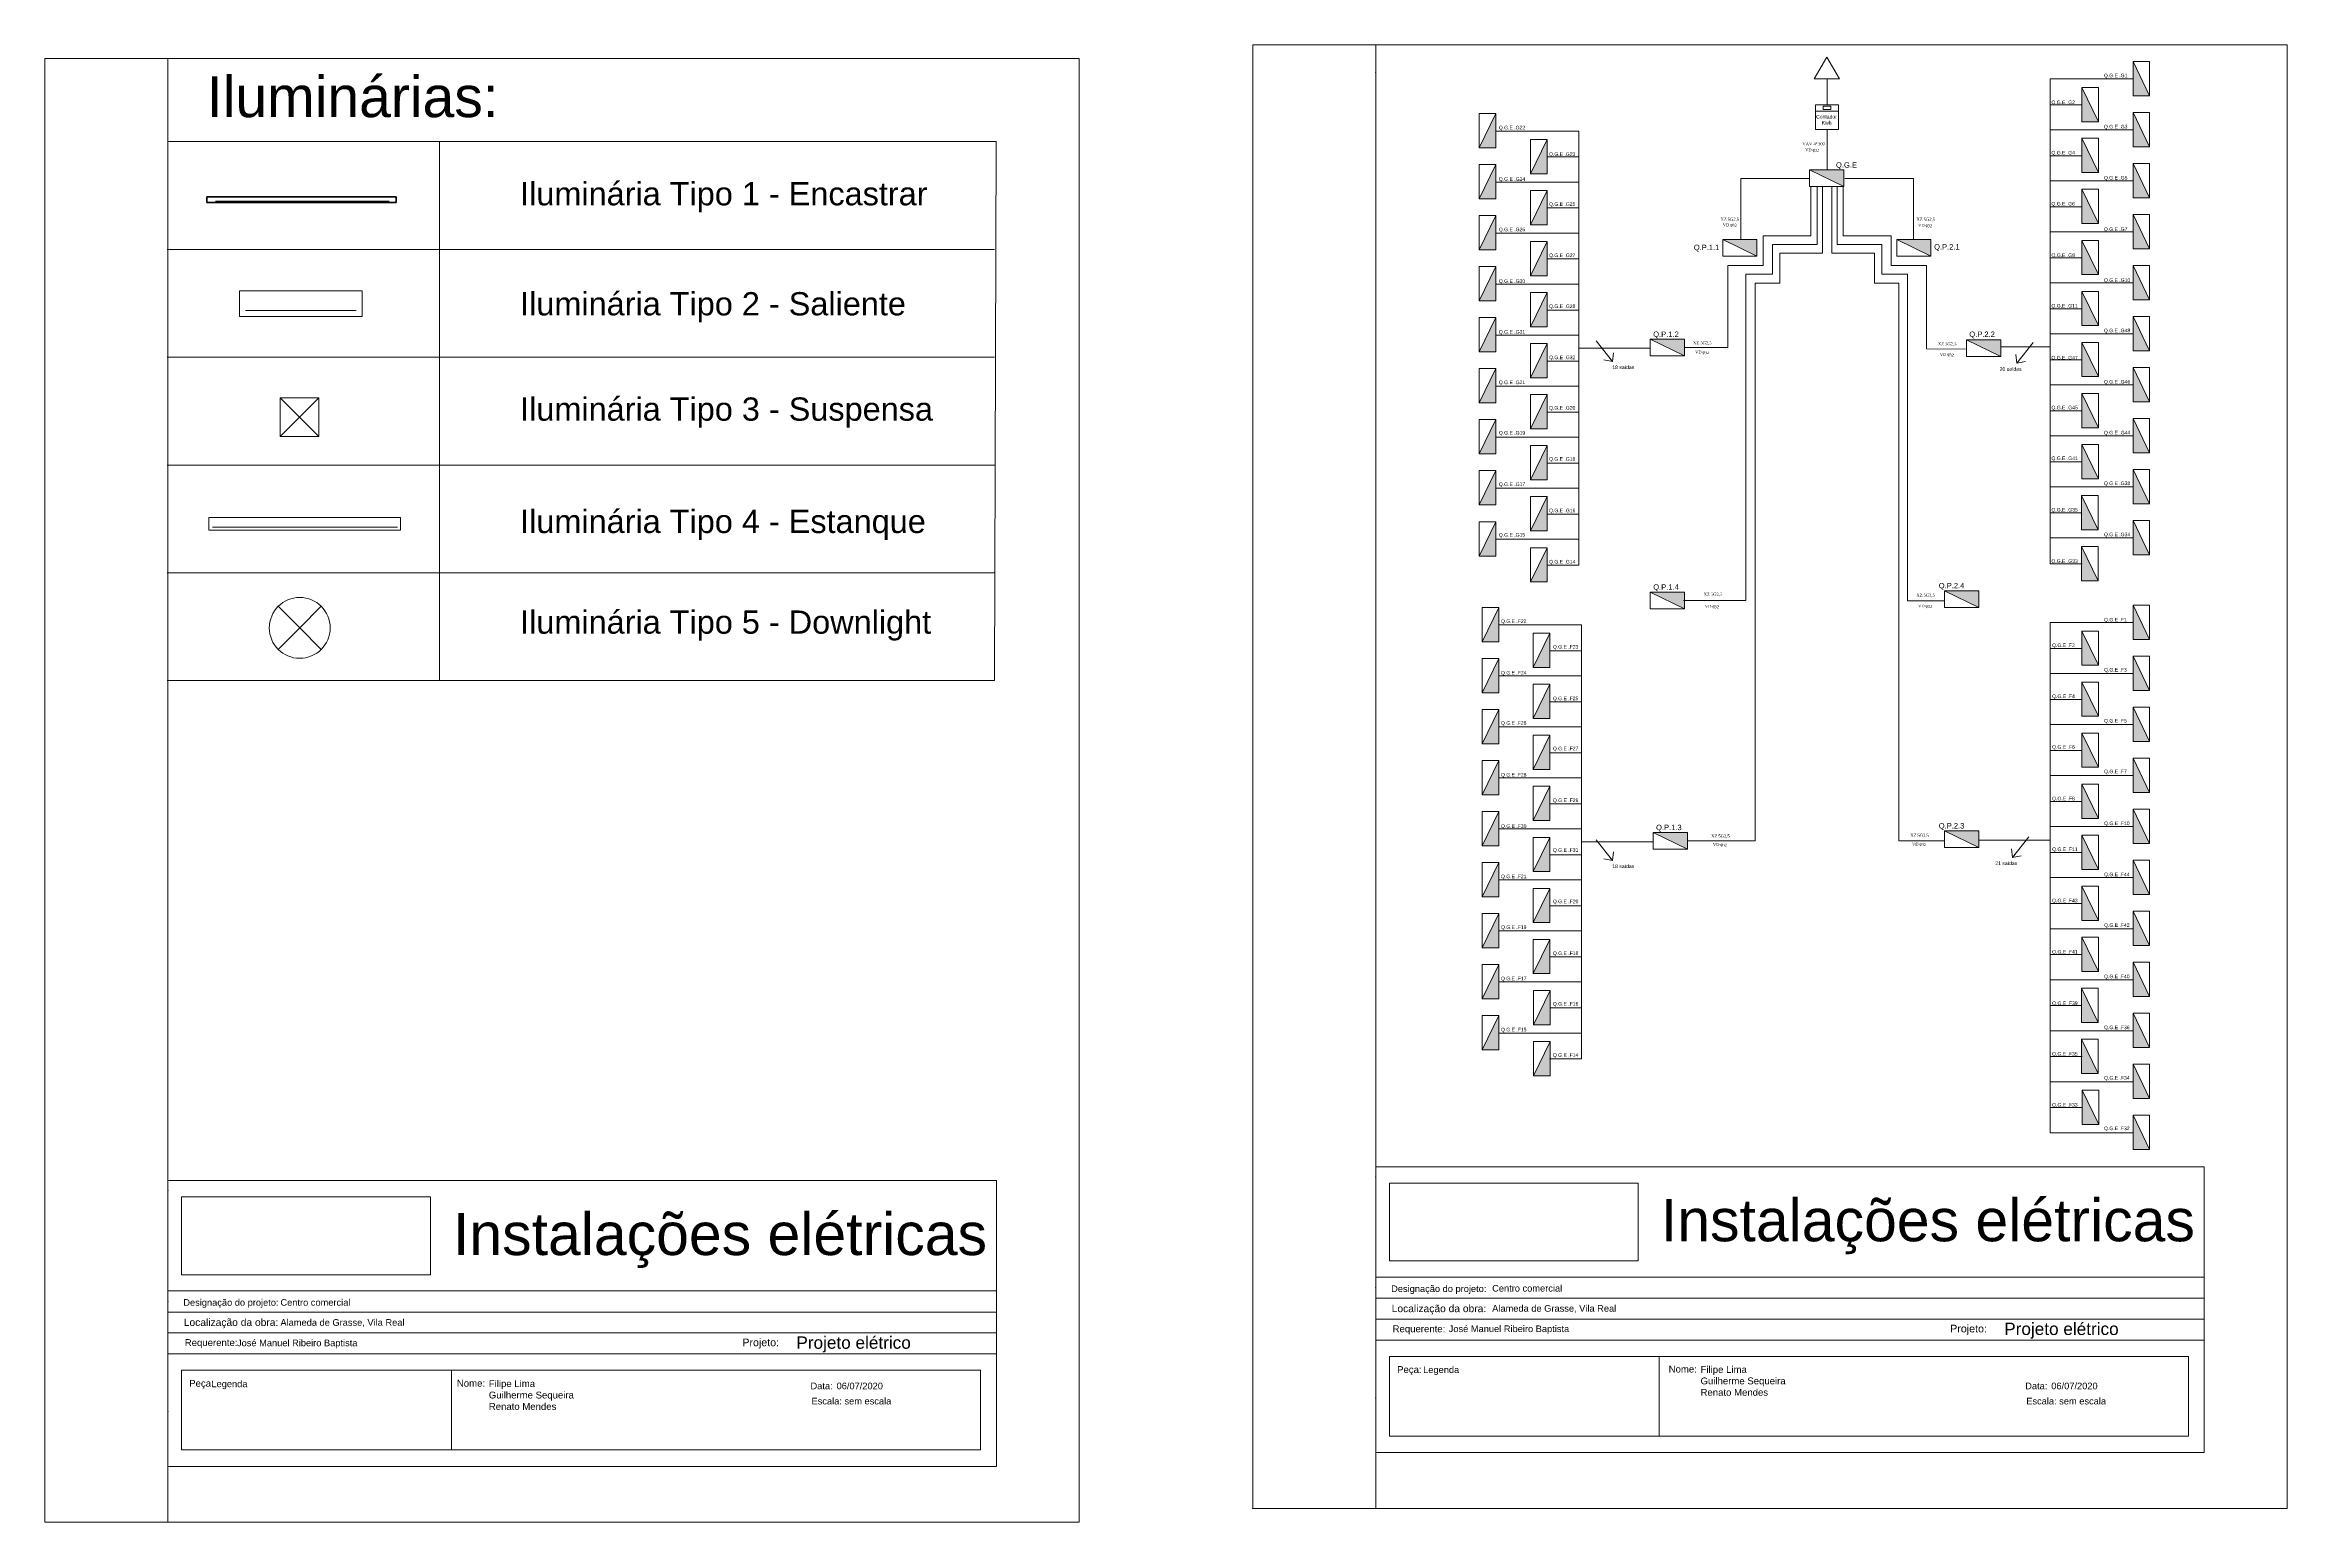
# Model space of a CAD drawing. Extents: x -17539 to 1421, y -3169 to 802964.
# Drawn here: x 579.25 to 624.77, y 381.39 to 411.37 of the extents above; entities that cross this region are included whole.
import ezdxf

# ---------------------------------------------------------------- set-up
doc = ezdxf.new("R2010")
doc.units = 0
doc.header["$LTSCALE"] = 25
doc.header["$MEASUREMENT"] = 0
doc.layers.get('0').update_dxf_attribs({"lineweight": 9})
doc.layers.add('Iluminação', color=10, linetype='Continuous', lineweight=9)
doc.styles.add('MtXpl_Symbol', font='symbol.ttf')
doc.styles.add('MtXpl_Times_New_Roma', font='times.ttf')
doc.styles.get("Standard").update_dxf_attribs({"font": 'arial.ttf'})

# ---------------------------------------------------------------- blocks, each defined once
blk = doc.blocks.new('quadro eletrico')
h = blk.add_hatch(color=256)
h.dxf.hatch_style = 1
h.paths.add_polyline_path([(1.84, -0.79), (-1.46, 0.81), (-1.46, -0.79)])
blk.add_line((-1.46, 0.81), (1.84, -0.79))
blk.add_lwpolyline([(-1.46, 0.81), (1.84, 0.81), (1.84, -0.79), (-1.46, -0.79)], close=True)
blk = doc.blocks.new('Quadro')
at = {"xscale": 0.6593095434044552, "yscale": 0.6593095434044552, "zscale": 0.6593095434044552}
blk.add_blockref('quadro eletrico', (-0.09, 0.02), dxfattribs=at)
blk = doc.blocks.new('Luminária 4')
at = {"layer": 'Iluminação', "lineweight": 40}
for p, q in [((0.733, 0.043), (-0.734, 0.043)), ((-0.734, 0.043), (-0.734, 0)), ((-0.734, 0), (0.733, 0)), ((0.733, 0), (0.733, 0.043))]:
    blk.add_line(p, q, dxfattribs=at)
at = {"layer": 'Iluminação', "lineweight": 30}
blk.add_line((-0.667, 0.008), (0.679, 0.008), dxfattribs=at)
blk = doc.blocks.new('Iluminárias 1')
at = {"layer": 'Iluminação'}
blk.add_line((0.079, 0.079), (1.521, 0.079), dxfattribs=at)
blk.add_lwpolyline([(0, 0), (1.6, 0), (1.6, 0.332), (0, 0.332)], close=True, dxfattribs=at)
blk = doc.blocks.new('Luminárias 2')
at = {"layer": 'Iluminação'}
for p, q in [((-0.485, 0.485), (0, 0)), ((-0.485, 0), (0, 0.485))]:
    blk.add_line(p, q, dxfattribs=at)
blk.add_lwpolyline([(-0.485, 0.485), (0, 0.485), (0, 0), (-0.485, 0)], close=True, dxfattribs=at)
blk = doc.blocks.new('Luminárias 3')
at = {"layer": 'Iluminação'}
blk.add_line((0.029, 0.024), (1.552, 0.024), dxfattribs=at)
blk.add_lwpolyline([(0, 0.105), (1.575, 0.105), (1.575, 0), (0, 0)], close=True, dxfattribs=at)
blk = doc.blocks.new('Ponto de Luz')
for q in [(-0.438, -0.436), (-0.437, 0.437), (0.438, 0.436), (0.437, -0.437)]:
    blk.add_line((0, 0), q)
blk.add_circle((0, 0), 0.618)

msp = doc.modelspace()

# ---------------------------------------------------------------- linework, layer by layer
for p, q in [((579.249, 411.09), (579.249, 381.39)), ((579.249, 411.09), (600.249, 411.09)), ((581.749, 411.09), (581.749, 381.39)), ((600.249, 411.09), (600.249, 381.39)), ((603.769, 411.369), (603.769, 381.669)), ((603.769, 411.369), (624.769, 411.369)), ((606.269, 411.369), (606.269, 381.669)), ((624.769, 411.369), (624.769, 381.669)), ((615.431, 410.154), (615.431, 410.678)), ((621.64, 410.678), (619.958, 410.678)), ((619.958, 409.643), (619.958, 410.678)), ((620.601, 410.152), (619.958, 410.152)), ((615.197, 410.023), (615.659, 410.023)), ((615.242, 409.89), (615.242, 409.89)), ((581.745, 409.407), (598.562, 409.407)), ((587.263, 409.407), (587.263, 398.467)), ((598.562, 409.407), (598.527, 398.467)), ((608.706, 409.62), (610.388, 409.62)), ((610.388, 409.62), (610.388, 400.812)), ((615.431, 409.653), (615.431, 408.833)), ((621.64, 409.643), (619.958, 409.643)), ((619.958, 409.643), (619.958, 400.835)), ((609.745, 409.094), (610.388, 409.094)), ((620.601, 409.117), (619.958, 409.117)), ((608.706, 408.585), (610.388, 408.585)), ((615.071, 408.659), (613.677, 408.659)), ((613.677, 408.659), (613.677, 407.42)), ((615.102, 408.488), (615.102, 407.497)), ((615.228, 407.316), (615.228, 408.487)), ((615.335, 408.492), (615.335, 407.139)), ((615.526, 408.492), (615.526, 407.139)), ((615.634, 407.316), (615.634, 408.487)), ((615.759, 408.488), (615.759, 407.497)), ((615.79, 408.659), (617.185, 408.659)), ((617.185, 408.659), (617.185, 407.42)), ((621.64, 408.608), (619.958, 408.608)), ((609.745, 408.059), (610.388, 408.059)), ((620.601, 408.082), (619.958, 408.082)), ((608.706, 407.55), (610.388, 407.55)), ((614.13, 406.893), (614.13, 407.497)), ((614.13, 407.497), (615.102, 407.497)), ((616.732, 407.497), (615.759, 407.497)), ((616.732, 406.893), (616.732, 407.497)), ((621.64, 407.573), (619.958, 407.573)), ((581.734, 407.219), (598.527, 407.219)), ((609.745, 407.024), (610.388, 407.024)), ((614.319, 406.713), (614.319, 407.316)), ((614.319, 407.316), (615.228, 407.316)), ((614.471, 406.535), (614.471, 407.139)), ((614.471, 407.139), (615.335, 407.139)), ((616.39, 407.139), (615.526, 407.139)), ((616.543, 407.316), (615.634, 407.316)), ((616.39, 406.535), (616.39, 407.139)), ((616.543, 406.713), (616.543, 407.316)), ((620.601, 407.046), (619.958, 407.046)), ((608.706, 406.515), (610.388, 406.515)), ((613.415, 406.893), (613.415, 405.227)), ((613.415, 406.893), (614.13, 406.893)), ((613.78, 406.713), (613.78, 400.093)), ((613.78, 406.713), (614.319, 406.713)), ((613.973, 406.535), (613.973, 395.218)), ((613.973, 406.535), (614.471, 406.535)), ((616.889, 406.535), (616.39, 406.535)), ((617.06, 406.713), (616.543, 406.713)), ((617.446, 406.893), (616.732, 406.893)), ((616.889, 406.535), (616.889, 395.218)), ((617.06, 406.713), (617.06, 400.085)), ((617.446, 406.893), (617.446, 405.2)), ((621.64, 406.537), (619.958, 406.537)), ((609.745, 405.988), (610.388, 405.988)), ((620.601, 406.011), (619.958, 406.011)), ((608.706, 405.48), (610.388, 405.48)), ((611.842, 405.216), (610.38, 405.216)), ((611.071, 404.943), (610.74, 405.365)), ((613.415, 405.227), (612.53, 405.227)), ((618.258, 405.193), (617.446, 405.2)), ((618.957, 405.239), (619.966, 405.239)), ((619.285, 404.908), (619.616, 405.329)), ((621.64, 405.502), (619.958, 405.502)), ((581.734, 405.031), (598.527, 405.031)), ((609.745, 404.953), (610.388, 404.953)), ((611.071, 404.943), (610.897, 404.978)), ((611.072, 404.943), (611.092, 405.12)), ((619.284, 404.908), (619.264, 405.085)), ((619.285, 404.908), (619.459, 404.943)), ((620.601, 404.976), (619.958, 404.976)), ((608.706, 404.445), (610.388, 404.445)), ((621.64, 404.467), (619.958, 404.467)), ((609.745, 403.918), (610.388, 403.918)), ((620.601, 403.94), (619.958, 403.94)), ((608.706, 403.409), (610.388, 403.409)), ((621.64, 403.432), (619.958, 403.432)), ((609.745, 402.882), (610.388, 402.882)), ((620.601, 402.905), (619.958, 402.905)), ((581.734, 402.843), (598.527, 402.843)), ((608.706, 402.374), (610.388, 402.374)), ((621.64, 402.397), (619.958, 402.397)), ((609.745, 401.847), (610.388, 401.847)), ((620.601, 401.87), (619.958, 401.87)), ((608.706, 401.339), (610.388, 401.339)), ((621.64, 401.362), (619.958, 401.362)), ((581.734, 400.655), (598.527, 400.655)), ((609.738, 400.812), (610.388, 400.812)), ((620.608, 400.835), (619.958, 400.835)), ((613.78, 400.093), (612.514, 400.093)), ((617.06, 400.085), (617.816, 400.085)), ((608.764, 399.597), (610.446, 399.597)), ((610.446, 399.597), (610.446, 390.789)), ((621.64, 399.644), (619.958, 399.644)), ((619.958, 399.644), (619.958, 390.836)), ((609.803, 399.071), (610.446, 399.071)), ((620.601, 399.118), (619.958, 399.118)), ((581.734, 398.467), (598.527, 398.467)), ((608.764, 398.562), (610.446, 398.562)), ((621.64, 398.609), (619.958, 398.609)), ((609.803, 398.036), (610.446, 398.036)), ((620.601, 398.083), (619.958, 398.083)), ((608.764, 397.527), (610.446, 397.527)), ((621.64, 397.574), (619.958, 397.574)), ((609.803, 397.001), (610.446, 397.001)), ((620.601, 397.048), (619.958, 397.048)), ((608.764, 396.492), (610.446, 396.492)), ((621.64, 396.539), (619.958, 396.539)), ((609.803, 395.965), (610.446, 395.965)), ((620.601, 396.012), (619.958, 396.012)), ((608.764, 395.457), (610.446, 395.457)), ((611.9, 395.193), (610.438, 395.193)), ((611.071, 394.817), (610.74, 395.239)), ((613.973, 395.218), (612.59, 395.218)), ((616.889, 395.218), (617.813, 395.218)), ((618.512, 395.229), (619.958, 395.229)), ((619.196, 394.878), (619.528, 395.299)), ((621.64, 395.504), (619.958, 395.504)), ((609.803, 394.93), (610.446, 394.93)), ((611.071, 394.817), (610.897, 394.853)), ((611.072, 394.817), (611.092, 394.994)), ((619.196, 394.878), (619.176, 395.055)), ((619.196, 394.878), (619.371, 394.913)), ((620.601, 394.977), (619.958, 394.977)), ((608.764, 394.422), (610.446, 394.422)), ((621.64, 394.469), (619.958, 394.469)), ((609.803, 393.895), (610.446, 393.895)), ((620.601, 393.942), (619.958, 393.942)), ((608.764, 393.387), (610.446, 393.387)), ((621.64, 393.433), (619.958, 393.433)), ((609.803, 392.86), (610.446, 392.86)), ((620.601, 392.906), (619.958, 392.906)), ((621.64, 392.398), (619.958, 392.398)), ((608.764, 392.352), (610.446, 392.352)), ((609.803, 391.824), (610.446, 391.824)), ((620.601, 391.871), (619.958, 391.871)), ((608.764, 391.316), (610.446, 391.316)), ((621.64, 391.363), (619.958, 391.363)), ((609.796, 390.789), (610.446, 390.789)), ((620.608, 390.836), (619.958, 390.836)), ((619.958, 390.836), (619.958, 389.293)), ((621.64, 390.328), (619.958, 390.328)), ((620.608, 389.801), (619.958, 389.801)), ((621.64, 389.293), (619.958, 389.293)), ((581.749, 388.323), (598.566, 388.323)), ((598.566, 388.323), (598.566, 382.522)), ((606.269, 388.603), (623.087, 388.603)), ((623.087, 388.603), (623.087, 382.802)), ((582.025, 387.99), (587.075, 387.99)), ((582.025, 387.99), (582.025, 386.411)), ((587.075, 387.99), (587.075, 386.411)), ((606.545, 388.27), (611.595, 388.27)), ((606.545, 388.27), (606.545, 386.691)), ((611.595, 388.27), (611.595, 386.691)), ((606.545, 386.691), (611.595, 386.691)), ((581.749, 386.081), (598.566, 386.081)), ((582.025, 386.411), (587.075, 386.411)), ((606.269, 386.361), (623.087, 386.361)), ((581.749, 385.652), (598.566, 385.652)), ((606.269, 385.932), (623.087, 385.932)), ((581.749, 385.229), (598.566, 385.229)), ((606.269, 385.509), (623.087, 385.509)), ((581.749, 384.806), (598.566, 384.806)), ((606.269, 385.086), (623.087, 385.086)), ((606.545, 384.753), (622.766, 384.753)), ((606.545, 384.42), (606.545, 384.753)), ((612.023, 384.753), (612.023, 383.135)), ((622.766, 383.135), (622.766, 384.753)), ((582.025, 384.473), (598.246, 384.473)), ((582.025, 384.14), (582.025, 384.473)), ((587.503, 384.473), (587.503, 382.855)), ((598.246, 382.855), (598.246, 384.473)), ((606.545, 384.42), (606.545, 383.135)), ((582.025, 384.14), (582.025, 382.855)), ((598.246, 382.855), (582.025, 382.855)), ((622.766, 383.135), (606.545, 383.135)), ((598.566, 382.522), (581.749, 382.522)), ((623.087, 382.802), (606.269, 382.802)), ((603.769, 381.669), (624.769, 381.669)), ((579.249, 381.39), (600.249, 381.39))]:
    msp.add_line(p, q)
for points in [[(615.426, 411.121), (615.17, 410.678), (615.682, 410.678)], [(615.197, 410.154), (615.659, 410.154), (615.659, 409.653), (615.197, 409.653)], [(615.353, 410.125), (615.505, 410.125), (615.505, 410.056), (615.353, 410.056)]]:
    msp.add_lwpolyline(points, close=True)
for p in [(606.269, 410.808), (606.269, 388.394), (581.749, 388.114), (606.269, 386.152), (581.749, 385.873), (606.269, 383.911), (581.749, 383.631), (603.769, 381.669), (579.249, 381.39)]:
    msp.add_point(p)

# ---------------------------------------------------------------- block references
at = {"yscale": 0.3197920064036839, "zscale": 0.3197920064036839}
for p, xscale, rotation in [((621.801, 410.672), -0.3197920064036839, 270.0000000000001), ((620.762, 410.146), -0.3197920064036839, 270.0000000000001), ((608.546, 409.614), 0.3197920064036839, 89.99999999999996), ((621.801, 409.637), -0.3197920064036839, 270.0000000000001), ((609.585, 409.091), 0.3197920064036839, 89.99999999999996), ((620.762, 409.114), -0.3197920064036839, 270.0000000000001), ((608.546, 408.579), 0.3197920064036839, 89.99999999999996), ((615.434, 408.672), 0.3197920064036839, 180), ((621.801, 408.602), -0.3197920064036839, 270.0000000000001), ((609.585, 408.056), 0.3197920064036839, 89.99999999999996), ((620.762, 408.079), -0.3197920064036839, 270.0000000000001), ((608.546, 407.544), 0.3197920064036839, 89.99999999999996), ((621.801, 407.567), -0.3197920064036839, 270.0000000000001), ((613.67, 407.26), 0.3197920064036839, 180), ((617.202, 407.26), 0.3197920064036839, 180), ((609.585, 407.021), 0.3197920064036839, 89.99999999999996), ((620.762, 407.043), -0.3197920064036839, 270.0000000000001), ((608.546, 406.509), 0.3197920064036839, 89.99999999999996), ((621.801, 406.532), -0.3197920064036839, 270.0000000000001), ((609.585, 405.985), 0.3197920064036839, 89.99999999999996), ((620.762, 406.008), -0.3197920064036839, 270.0000000000001), ((608.546, 405.474), 0.3197920064036839, 89.99999999999996), ((621.801, 405.497), -0.3197920064036839, 270.0000000000001), ((609.585, 404.95), 0.3197920064036839, 89.99999999999996), ((612.199, 405.234), 0.3197920064036839, 179.9999999999999), ((618.62, 405.221), 0.3197920064036839, 179.9999999999999), ((620.762, 404.973), -0.3197920064036839, 270.0000000000001), ((608.546, 404.439), 0.3197920064036839, 89.99999999999996), ((621.801, 404.461), -0.3197920064036839, 270.0000000000001), ((609.585, 403.915), 0.3197920064036839, 89.99999999999996), ((620.762, 403.937), -0.3197920064036839, 270.0000000000001), ((621.801, 403.426), -0.3197920064036839, 270.0000000000001), ((608.546, 403.404), 0.3197920064036839, 89.99999999999996), ((609.585, 402.879), 0.3197920064036839, 89.99999999999996), ((620.762, 402.902), -0.3197920064036839, 270.0000000000001), ((608.546, 402.369), 0.3197920064036839, 89.99999999999996), ((621.801, 402.391), -0.3197920064036839, 270.0000000000001), ((609.588, 401.844), 0.3197920064036839, 89.99999999999996), ((620.758, 401.867), -0.3197920064036839, 270.0000000000001), ((608.546, 401.333), 0.3197920064036839, 89.99999999999996), ((621.801, 401.356), -0.3197920064036839, 270.0000000000001), ((609.588, 400.806), 0.3197920064036839, 89.99999999999996), ((620.758, 400.829), -0.3197920064036839, 270.0000000000001), ((612.199, 400.104), 0.3197920064036839, 179.9999999999999), ((618.171, 400.131), 0.3197920064036839, 179.9999999999999), ((608.604, 399.591), 0.3197920064036839, 90.00000000000001), ((621.801, 399.638), -0.3197920064036839, 270.0000000000001), ((609.643, 399.068), 0.3197920064036839, 90.00000000000001), ((620.762, 399.115), -0.3197920064036839, 270.0000000000001), ((608.604, 398.556), 0.3197920064036839, 90.00000000000001), ((621.801, 398.603), -0.3197920064036839, 270.0000000000001), ((609.643, 398.033), 0.3197920064036839, 90.00000000000001), ((620.762, 398.08), -0.3197920064036839, 270.0000000000001), ((608.604, 397.521), 0.3197920064036839, 90.00000000000001), ((621.801, 397.568), -0.3197920064036839, 270.0000000000001), ((620.762, 397.045), -0.3197920064036839, 270.0000000000001), ((609.643, 396.998), 0.3197920064036839, 90.00000000000001), ((608.604, 396.486), 0.3197920064036839, 90.00000000000001), ((621.801, 396.533), -0.3197920064036839, 270.0000000000001), ((609.643, 395.963), 0.3197920064036839, 90.00000000000001), ((620.762, 396.009), -0.3197920064036839, 270.0000000000001), ((608.604, 395.451), 0.3197920064036839, 90.00000000000001), ((621.801, 395.498), -0.3197920064036839, 270.0000000000001), ((609.643, 394.927), 0.3197920064036839, 90.00000000000001), ((612.257, 395.224), 0.3197920064036839, 179.9999999999999), ((618.171, 395.258), 0.3197920064036839, 179.9999999999999), ((620.762, 394.974), -0.3197920064036839, 270.0000000000001), ((608.604, 394.416), 0.3197920064036839, 90.00000000000001), ((621.801, 394.463), -0.3197920064036839, 270.0000000000001), ((609.643, 393.892), 0.3197920064036839, 90.00000000000001), ((620.762, 393.939), -0.3197920064036839, 270.0000000000001), ((621.801, 393.428), -0.3197920064036839, 270.0000000000001), ((608.604, 393.381), 0.3197920064036839, 90.00000000000001), ((609.643, 392.857), 0.3197920064036839, 90.00000000000001), ((620.762, 392.903), -0.3197920064036839, 270.0000000000001), ((608.604, 392.346), 0.3197920064036839, 90.00000000000001), ((621.801, 392.392), -0.3197920064036839, 270.0000000000001), ((609.646, 391.821), 0.3197920064036839, 90.00000000000001), ((620.758, 391.868), -0.3197920064036839, 270.0000000000001), ((608.604, 391.311), 0.3197920064036839, 90.00000000000001), ((621.801, 391.357), -0.3197920064036839, 270.0000000000001), ((609.646, 390.783), 0.3197920064036839, 90.00000000000001), ((620.758, 390.83), -0.3197920064036839, 270.0000000000001), ((621.801, 390.322), -0.3197920064036839, 270.0000000000001), ((620.769, 389.795), -0.3197920064036839, 270.0000000000001), ((621.801, 389.287), -0.3197920064036839, 270.0000000000001)]:
    msp.add_blockref('Quadro', p, dxfattribs=dict(at, xscale=xscale, rotation=rotation))
at = {"color": 7, "true_color": 0xffffff, "xscale": 2.619059021264252, "yscale": 2.619059021264252, "zscale": 2.619059021264252}
msp.add_blockref('Luminária 4', (584.461, 408.173), dxfattribs=at)
at = {"layer": 'Iluminação'}
for name, p, xscale, yscale, zscale in [('Iluminárias 1', (583.2, 405.858), 1.558170354990633, 1.558170354990633, 1.558170354990633), ('Luminárias 2', (584.813, 403.423), 1.617755089114939, 1.617755089114939, 1.617755089114939), ('Luminárias 3', (582.578, 401.519), 2.46954544288975, 2.46954544288975, 2.46954544288975)]:
    msp.add_blockref(name, p, dxfattribs=dict(at, xscale=xscale, yscale=yscale, zscale=zscale))
at = {"layer": 'Iluminação', "rotation": 270}
msp.add_blockref('Ponto de Luz', (584.424, 399.538), dxfattribs=at)

# ---------------------------------------------------------------- texts
for s, height, style, p in [('VAV 4*300', 0.0606, 'MtXpl_Times_New_Roma', (614.929, 409.331)), ('VD ', 0.0589, 'MtXpl_Times_New_Roma', (614.986, 409.209)), ('f', 0.0589, 'MtXpl_Symbol', (615.134, 409.209)), ('32', 0.0589, 'MtXpl_Times_New_Roma', (615.179, 409.199)), ('XZ 5G2,5', 0.0606, 'MtXpl_Times_New_Roma', (613.267, 407.8)), ('VD ', 0.0589, 'MtXpl_Times_New_Roma', (613.313, 407.688)), ('f', 0.0589, 'MtXpl_Symbol', (613.461, 407.688)), ('32', 0.0589, 'MtXpl_Times_New_Roma', (613.506, 407.679)), ('XZ 5G2,5', 0.0606, 'MtXpl_Times_New_Roma', (617.245, 407.8)), ('VD ', 0.0589, 'MtXpl_Times_New_Roma', (617.28, 407.678)), ('f', 0.0589, 'MtXpl_Symbol', (617.428, 407.678)), ('32', 0.0589, 'MtXpl_Times_New_Roma', (617.473, 407.668)), ('XZ 5G2,5', 0.0606, 'MtXpl_Times_New_Roma', (612.708, 405.292)), ('VD ', 0.0589, 'MtXpl_Times_New_Roma', (612.753, 405.103)), ('f', 0.0589, 'MtXpl_Symbol', (612.9, 405.103)), ('32', 0.0589, 'MtXpl_Times_New_Roma', (612.945, 405.093)), ('XZ 5G2,5', 0.0606, 'MtXpl_Times_New_Roma', (617.68, 405.271)), ('VD ', 0.0589, 'MtXpl_Times_New_Roma', (617.72, 405.057)), ('f', 0.0589, 'MtXpl_Symbol', (617.868, 405.057)), ('32', 0.0589, 'MtXpl_Times_New_Roma', (617.913, 405.047)), ('XZ 5G2,5', 0.0606, 'MtXpl_Times_New_Roma', (612.925, 400.191)), ('XZ 5G2,5', 0.0606, 'MtXpl_Times_New_Roma', (617.243, 400.172)), ('VD ', 0.0589, 'MtXpl_Times_New_Roma', (612.951, 399.945)), ('f', 0.0589, 'MtXpl_Symbol', (613.098, 399.945)), ('32', 0.0589, 'MtXpl_Times_New_Roma', (613.143, 399.935)), ('VD ', 0.0589, 'MtXpl_Times_New_Roma', (617.279, 399.953)), ('f', 0.0589, 'MtXpl_Symbol', (617.426, 399.953)), ('32', 0.0589, 'MtXpl_Times_New_Roma', (617.472, 399.943)), ('XZ 5G2,5', 0.0606, 'MtXpl_Times_New_Roma', (613.078, 395.284)), ('VD ', 0.0589, 'MtXpl_Times_New_Roma', (613.114, 395.111)), ('f', 0.0589, 'MtXpl_Symbol', (613.261, 395.111)), ('32', 0.0589, 'MtXpl_Times_New_Roma', (613.307, 395.102)), ('XZ 5G2,5', 0.0606, 'MtXpl_Times_New_Roma', (617.118, 395.299)), ('VD ', 0.0589, 'MtXpl_Times_New_Roma', (617.156, 395.12)), ('f', 0.0589, 'MtXpl_Symbol', (617.303, 395.12)), ('32', 0.0589, 'MtXpl_Times_New_Roma', (617.349, 395.11))]:
    msp.add_text(s, height=height, dxfattribs=dict(style=style)).set_placement(p)
at = {"attachment_point": 1}
for s, insert, char_height, width in [('Q.G.E .G1', (621.049, 410.785), 0.0733, 0.57345), ('Q.G.E .G2', (619.984, 410.24), 0.0733, 0.57345), ('Q.G.E .G22', (608.766, 409.728), 0.0733, 0.57345), ('Contador\\P\\pxt7;    Kwh', (615.207, 409.947), 0.07325, 0.57345), ('Q.G.E .G3', (621.049, 409.747), 0.0733, 0.57345), ('Q.G.E .G23', (609.785, 409.189), 0.0733, 0.57345), ('Q.G.E', (615.611, 408.987), 0.1097, 0.25609), ('Q.G.E .G4', (619.984, 409.218), 0.0733, 0.57345), ('Iluminária Tipo 1 - Encastrar', (588.898, 408.584), 0.47139, 9.64464), ('Q.G.E .G24', (608.766, 408.683), 0.0733, 0.57345), ('Q.G.E .G5', (621.049, 408.71), 0.0733, 0.57345), ('Q.G.E .G25', (609.785, 408.175), 0.0733, 0.57345), ('Q.G.E .G6', (619.984, 408.183), 0.0733, 0.57345), ('Q.G.E .G26', (608.766, 407.66), 0.0733, 0.57345), ('Q.G.E .G7', (621.049, 407.666), 0.0733, 0.57345), ('Q.G.E .G27', (609.785, 407.135), 0.0733, 0.57345), ('Q.P.1.1', (612.724, 407.313), 0.1097, 0.25609), ('Q.P.2.1', (617.602, 407.325), 0.1097, 0.25609), ('Q.G.E .G8', (619.984, 407.138), 0.0733, 0.57345), ('Q.G.E .G30', (608.766, 406.612), 0.0733, 0.57345), ('Q.G.E .G10', (621.049, 406.632), 0.0733, 0.57345), ('Q.G.E .G28', (609.785, 406.102), 0.0733, 0.57345), ('Q.G.E .G11', (619.984, 406.111), 0.0733, 0.57345), ('Q.G.E .G48', (621.049, 405.61), 0.0733, 0.57345), ('Q.G.E .G31', (608.766, 405.581), 0.0733, 0.57345), ('Q.P.1.2', (611.9, 405.552), 0.1097, 0.25609), ('Q.P.2.2', (618.317, 405.552), 0.1097, 0.25609), ('Q.G.E .G32', (609.785, 405.064), 0.0733, 0.57345), ('18 saídas', (611.07, 404.863), 0.0733, 0.57345), ('20 saídas', (618.934, 404.828), 0.0733, 0.57345), ('Q.G.E .G47', (619.984, 405.058), 0.0733, 0.57345), ('Iluminária Tipo 3 - Suspensa', (588.898, 404.214), 0.47139, 9.40364), ('Q.G.E .G21', (608.766, 404.557), 0.0733, 0.57345), ('Q.G.E .G46', (621.049, 404.569), 0.0733, 0.57345), ('Q.G.E .G20', (609.785, 404.041), 0.0733, 0.57345), ('Q.G.E .G45', (619.984, 404.046), 0.0733, 0.57345), ('Q.G.E .G19', (608.766, 403.533), 0.0733, 0.57345), ('Q.G.E .G44', (621.049, 403.537), 0.0733, 0.57345), ('Q.G.E .G18', (609.785, 403.003), 0.0733, 0.57345), ('Q.G.E .G41', (619.984, 403.016), 0.0733, 0.57345), ('Q.G.E .G17', (608.766, 402.49), 0.0733, 0.57345), ('Q.G.E .G38', (621.049, 402.508), 0.0733, 0.57345), ('Iluminária Tipo 4 - Estanque', (588.898, 401.934), 0.47139, 9.4382), ('Q.G.E .G16', (609.785, 401.957), 0.0733, 0.57345), ('Q.G.E .G35', (619.984, 401.971), 0.0733, 0.57345), ('Q.G.E .G15', (608.766, 401.462), 0.0733, 0.57345), ('Q.G.E .G34', (621.049, 401.471), 0.0733, 0.57345), ('Q.G.E .G14', (609.785, 400.918), 0.0733, 0.57345), ('Q.G.E .G33', (619.984, 400.929), 0.0733, 0.57345), ('Q.P.1.4', (611.9, 400.422), 0.1097, 0.25609), ('Q.P.2.4', (617.697, 400.45), 0.1097, 0.25609), ('Iluminária Tipo 5 - Downlight', (588.898, 399.891), 0.47139, 9.37699), ('Q.G.E .F22', (608.809, 399.711), 0.0733, 0.57345), ('Q.G.E .F1', (621.053, 399.741), 0.0733, 0.57345), ('Q.G.E .F2', (619.998, 399.222), 0.0733, 0.57345), ('Q.G.E .F23', (609.863, 399.191), 0.0733, 0.57345), ('Q.G.E .F24', (608.809, 398.665), 0.0733, 0.57345), ('Q.G.E .F3', (621.053, 398.725), 0.0733, 0.57345), ('Q.G.E .F25', (609.863, 398.143), 0.0733, 0.57345), ('Q.G.E .F4', (619.998, 398.187), 0.0733, 0.57345), ('Q.G.E .F26', (608.809, 397.644), 0.0733, 0.57345), ('Q.G.E .F5', (621.053, 397.691), 0.0733, 0.57345), ('Q.G.E .F27', (609.863, 397.126), 0.0733, 0.57345), ('Q.G.E .F6', (619.998, 397.157), 0.0733, 0.57345), ('Q.G.E .F28', (608.809, 396.595), 0.0733, 0.57345), ('Q.G.E .F7', (621.053, 396.661), 0.0733, 0.57345), ('Q.G.E .F29', (609.863, 396.076), 0.0733, 0.57345), ('Q.G.E .F8', (619.998, 396.111), 0.0733, 0.57345), ('Q.P.2.3', (617.697, 395.576), 0.1097, 0.25609), ('Q.G.E .F10', (621.053, 395.608), 0.0733, 0.57345), ('Q.G.E .F30', (608.809, 395.553), 0.0733, 0.57345), ('Q.P.1.3', (611.958, 395.543), 0.1097, 0.25609), ('Q.G.E .F31', (609.863, 395.066), 0.0733, 0.57345), ('18 saídas', (611.07, 394.737), 0.0733, 0.57345), ('21 saídas', (618.845, 394.798), 0.0733, 0.57345), ('Q.G.E .F11', (619.998, 395.081), 0.0733, 0.57345), ('Q.G.E .F21', (608.809, 394.531), 0.0733, 0.57345), ('Q.G.E .F44', (621.053, 394.571), 0.0733, 0.57345), ('Q.G.E .F20', (609.863, 394.023), 0.0733, 0.57345), ('Q.G.E .F43', (619.998, 394.041), 0.0733, 0.57345), ('Q.G.E .F19', (608.809, 393.501), 0.0733, 0.57345), ('Q.G.E .F42', (621.053, 393.543), 0.0733, 0.57345), ('Q.G.E .F18', (609.863, 392.972), 0.0733, 0.57345), ('Q.G.E .F41', (619.998, 393.001), 0.0733, 0.57345), ('Q.G.E .F17', (608.809, 392.459), 0.0733, 0.57345), ('Q.G.E .F40', (621.053, 392.501), 0.0733, 0.57345), ('Q.G.E .F16', (609.863, 391.945), 0.0733, 0.57345), ('Q.G.E .F39', (619.998, 391.956), 0.0733, 0.57345), ('Q.G.E .F15', (608.809, 391.422), 0.0733, 0.57345), ('Q.G.E .F36', (621.053, 391.467), 0.0733, 0.57345), ('Q.G.E .F14', (609.863, 390.906), 0.0733, 0.57345), ('Q.G.E .F35', (619.998, 390.929), 0.0733, 0.57345), ('Q.G.E .F34', (621.053, 390.442), 0.0733, 0.57345), ('Q.G.E .F33', (619.998, 389.894), 0.0733, 0.57345), ('Q.G.E .F32', (621.053, 389.418), 0.0733, 0.57345), ('Instalações elétricas', (612.056, 387.946), 0.85663, 10.8783), ('Instalações elétricas', (587.535, 387.666), 0.85663, 10.8783), ('Designação do projeto:', (606.58, 386.194), 0.1346, 2.08364), ('Centro comercial', (608.631, 386.203), 0.1346, 2.08364), ('Designação do projeto:', (582.06, 385.915), 0.1346, 2.08364), ('Centro comercial', (584.032, 385.916), 0.1346, 2.08364), ('Localização da obra:', (606.591, 385.8), 0.14887, 2.30464), ('Alameda de Grasse, Vila Real', (608.631, 385.795), 0.1346, 2.83899), ('Localização da obra:', (582.07, 385.52), 0.14887, 2.30464), ('Requerente:', (582.09, 385.103), 0.13907, 2.15283), ('José Manuel Ribeiro Baptista', (583.15, 385.094), 0.1346, 2.83899), ('Alameda de Grasse, Vila Real', (584.032, 385.509), 0.1346, 2.83899), ('Projeto:', (593.409, 385.115), 0.1549, 2.39854), ('Projeto elétrico', (594.506, 385.158), 0.24933, 3.85974), ('Requerente:', (606.61, 385.383), 0.13907, 2.15283), ('José Manuel Ribeiro Baptista', (607.749, 385.381), 0.1346, 2.83899), ('Projeto:', (617.929, 385.395), 0.1549, 2.39854), ('Projeto elétrico', (619.026, 385.437), 0.24933, 3.85974), ('Peça:', (582.18, 384.277), 0.1391, 2.15283), ('Legenda', (582.631, 384.263), 0.1346, 2.83899), ('Nome:', (587.614, 384.278), 0.1391, 0.56614), ('Data:', (594.793, 384.221), 0.1346, 2.08364), ('06/07/2020', (595.322, 384.221), 0.1346, 2.08364), ('Peça:', (606.701, 384.556), 0.1391, 2.15283), ('Legenda', (607.23, 384.55), 0.1346, 2.83899), ('Nome:', (612.214, 384.565), 0.1391, 0.56614), ('Data:', (619.452, 384.221), 0.1346, 2.08364), ('06/07/2020', (619.981, 384.221), 0.1346, 2.08364), ('Escala:', (594.813, 383.913), 0.1346, 2.08364), ('sem escala', (595.482, 383.913), 0.1346, 2.08364), ('Escala:', (619.473, 383.913), 0.1346, 2.08364), ('sem escala', (620.142, 383.913), 0.1346, 2.08364)]:
    msp.add_mtext(s, dxfattribs=dict(at, insert=insert, char_height=char_height, width=width))
for s, width, gutter_width, heights, insert, char_height in [('Iluminária Tipo 2 - Saliente', 9.49595, 2.357, [0.605], (588.898, 406.351), 0.47139), ('Filipe Lima\\PGuilherme Sequeira\\PRenato Mendes', 1.91251, 0.695, [1.016], (588.262, 384.27), 0.13907), ('Filipe Lima\\PGuilherme Sequeira\\PRenato Mendes', 1.91251, 0.695, [1.016], (612.861, 384.557), 0.13907)]:
    msp.add_mtext_dynamic_manual_height_columns(s, width=width, gutter_width=gutter_width, heights=heights, dxfattribs=dict(at, insert=insert, char_height=char_height))
at = {"layer": 'Iluminação', "insert": (582.538, 410.732), "char_height": 0.82958, "width": 9.3321, "attachment_point": 1}
msp.add_mtext('Iluminárias:', dxfattribs=at)

doc.saveas('drawing.dxf')
